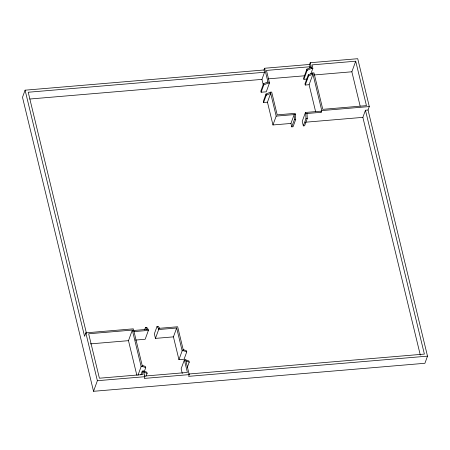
<?xml version="1.0" encoding="UTF-8"?>
<svg xmlns="http://www.w3.org/2000/svg" width="450" height="450" viewBox="0 0 450 450"><rect width="100%" height="100%" fill="white"/><g stroke="black" fill="none" stroke-linecap="round" stroke-linejoin="round"><path stroke-width="0.67" d="M309.577 64.451L264.623 68.254L263.993 69.981L25.093 90.18L22.5 97.307L93.527 391.298L424.907 363.279L427.5 356.152L368.032 110.019L369.293 106.56L357.728 58.703L310.207 62.724L309.577 64.451L310.129 66.729L309.668 67.995M144.315 371.52L145.727 367.633L142.425 366.435L133.341 328.832L85.821 332.854L84.561 336.313L25.093 90.18M93.527 391.298L97.38 380.711L85.821 332.854M136.8 375.103L128.481 340.667L132.334 330.081L88.661 333.776L99.399 378.214L143.072 374.524L142.245 371.104L143.528 370.997L146.829 372.189L147.105 373.331L146.16 375.919M144.574 329.918L145.463 327.471L146.745 327.364L148.123 329.259L148.399 330.401L145.176 339.255L135.371 340.088M146.593 327.78L146.745 327.364M137.97 375.261L141.142 366.548L132.334 330.081M159.688 328.281L158.304 326.385L157.022 326.498L154.35 333.827L155.453 338.389L173.436 336.864L176.659 328.011L158.676 329.529L155.453 338.389M140.884 374.839L142.245 371.104M143.528 370.997L144.906 376.695L144.276 378.422L189.231 374.619L185.653 359.809L184.365 359.916L181.142 368.775L182.261 373.387M263.407 85.421L261.951 79.386L264.544 72.259L263.993 69.981M267.924 81.928L263.52 83.773L260.848 91.108L261.124 92.25L266.265 91.811L269.488 82.957L266.456 70.425L310.129 66.729M261.124 92.25L263.796 84.915L263.52 83.773M291.769 126.866L294.441 119.531L294.165 114.593L290.942 123.446L291.769 126.866L293.057 126.754L295.723 119.424L295.178 113.344L277.194 114.862L271.688 92.076L270.405 92.183L265.995 94.028L263.329 101.362L263.604 102.504L267.457 102.178L270.681 93.319L266.271 95.169L263.604 102.504M183.021 349.976L183.172 349.554L186.474 350.747L186.75 351.889L184.078 359.224L178.942 359.657L182.166 350.803L176.659 328.011M290.942 123.446L272.964 124.965L276.188 116.111L270.405 92.183M187.222 367.644L189.225 362.143L188.949 361.001L185.653 359.809M189.231 374.619L188.601 376.352L427.5 356.152M311.152 67.703L311.31 67.281L306.9 69.126L303.604 78.193L303.879 79.329L307.086 79.059M303.879 79.329L307.176 70.267L306.9 69.126M310.826 73.913L312.868 68.31L312.041 64.89L355.714 61.2L366.446 105.638L322.779 109.333L313.971 72.866L312.683 72.979L308.278 74.824L304.976 83.891L305.252 85.028L309.105 84.701L312.958 74.115L308.554 75.966L305.252 85.028M305.454 112.472L305.724 113.614L321.142 112.309L320.867 111.172L305.454 112.472L302.231 121.331L303.328 125.888L304.616 125.781L307.282 118.446L307.012 113.507M303.328 125.888L306 118.552L305.724 113.614M321.142 112.309L321.767 110.582L312.683 72.979M360.157 106.127L351.861 71.786L355.714 61.2M420.3 355.067L362.869 117.366L365.462 110.239L368.032 110.019M263.796 84.915L268.2 83.064L269.488 82.957M307.176 70.267L311.586 68.417L312.868 68.31M264.544 72.259L28.215 92.244L86.468 333.36M29.812 99.017L261.951 79.386M268.088 78.868L304.824 75.763M314.426 74.953L351.861 71.786M321.767 110.582L369.293 106.56M276.188 116.111L295.453 114.48M294.441 119.531L295.723 119.424M306 118.552L307.282 118.446M305.179 122.242L362.869 117.366M133.386 330.508L148.123 329.259M157.022 326.498L158.4 328.393L177.666 326.762L183.448 350.691L186.75 351.889M133.689 331.644L148.399 330.401M90.354 343.89L128.481 340.667M182.166 350.803L183.448 350.691M141.142 366.548L142.425 366.435M144.416 376.082L187.397 372.448L184.365 359.916M97.38 380.711L144.906 376.695M188.747 374.012L424.378 354.088L365.462 110.239M185.929 360.945L189.225 362.143M142.155 365.299L145.451 366.491L145.727 367.633M143.803 372.133L147.105 373.331M145.463 327.471L146.841 329.366M310.207 62.724L311.586 68.417M308.278 74.824L308.554 75.966M309.105 84.701L315.669 111.876M264.623 68.254L268.2 83.064M265.995 94.028L266.271 95.169M267.457 102.178L272.964 124.965M173.436 336.864L178.942 359.657M158.4 328.393L158.676 329.529"/></g></svg>
